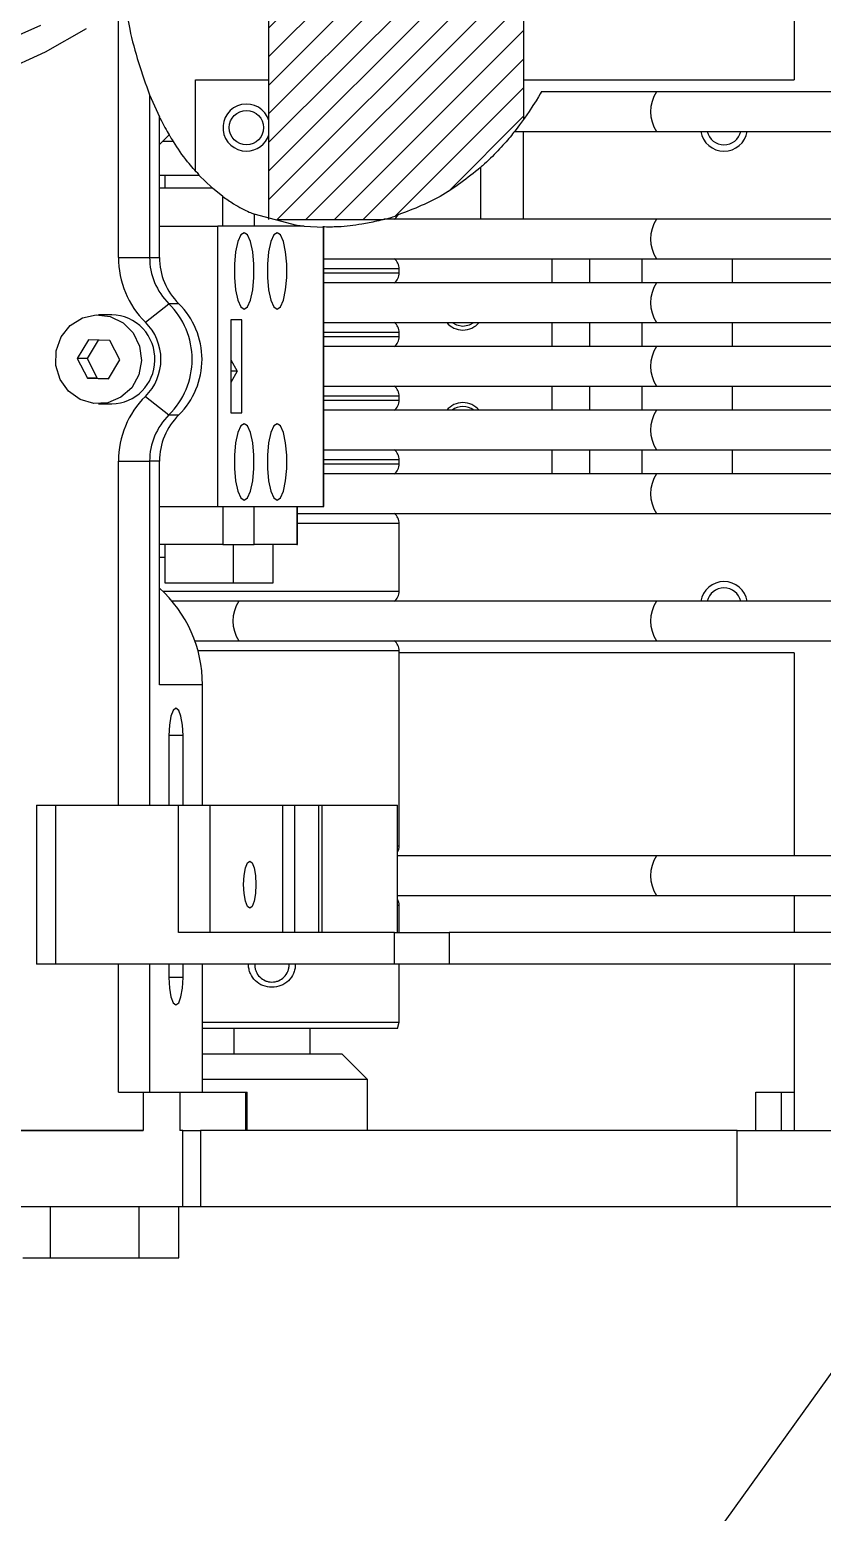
# Model space of a CAD drawing. Header units: millimetres. Extents: x 2 to 418, y 2 to 295.
# Drawn here: x 88.66 to 113.56, y 50.44 to 97.01 of the extents above; entities that cross this region are included whole.
import ezdxf

# ---------------------------------------------------------------- set-up
doc = ezdxf.new("R2010")
doc.units = ezdxf.units.MM
doc.dimstyles.new('SLDDIMSTYLE1', dxfattribs={"dimtxt": 0.18, "dimasz": 3.556, "dimexe": 0, "dimexo": 0.0625, "dimgap": 0, "dimtad": 0, "dimtih": 1, "dimtoh": 1, "dimdec": 0, "dimrnd": 1e-09, "dimzin": 0, "dimdsep": 46, "dimtxsty": 'Standard', "dimsah": 1, "dimcen": 0.09, "dimadec": 0, "dimazin": 0, "dimtfac": 3.556, "dimtdec": 0, "dimtofl": 0, "dimtmove": 0, "dimatfit": 3, "dimfxl": 1, "dimfrac": 2, "dimtolj": 1, "dimtzin": 0, "dimarcsym": 0})

msp = doc.modelspace()

# ---------------------------------------------------------------- hatches: boundary and pattern name
at = {"linetype": 'Continuous', "lineweight": 18}
h = msp.add_hatch(dxfattribs=at)
h.set_pattern_fill('ANSI31', scale=0.2, style=0)
edge = h.paths.add_edge_path(flags=0)
edge.add_spline(control_points=[(99.716, 91.037), (100.163, 91.151), (101.969, 91.792), (103.366, 93.063), (104.172, 94.191)], knot_values=[0.558327, 0.558327, 0.558327, 0.558327, 0.572718, 0.617959, 0.617959, 0.617959, 0.617959], weights=[1, 1, 1, 1, 1], degree=3, periodic=0)
edge.add_line((104.172, 94.191), (104.172, 107.837))
edge.add_line((104.172, 107.837), (103.672, 107.837))
edge.add_line((103.672, 107.837), (103.672, 105.837))
edge.add_line((103.672, 105.837), (102.672, 105.837))
edge.add_line((102.672, 105.837), (102.672, 107.837))
edge.add_line((102.672, 107.837), (101.572, 107.837))
edge.add_line((101.572, 107.837), (101.572, 109.037))
edge.add_line((101.572, 109.037), (100.972, 109.037))
edge.add_line((100.972, 109.037), (100.972, 112.237))
edge.add_line((100.972, 112.237), (100.019, 112.237))
edge.add_line((100.019, 112.237), (100.019, 109.037))
edge.add_line((100.019, 109.037), (98.772, 109.037))
edge.add_line((98.772, 109.037), (98.772, 107.837))
edge.add_line((98.772, 107.837), (97.672, 107.837))
edge.add_line((97.672, 107.837), (97.672, 105.837))
edge.add_line((97.672, 105.837), (96.672, 105.837))
edge.add_line((96.672, 105.837), (96.672, 107.837))
edge.add_line((96.672, 107.837), (96.172, 107.837))
edge.add_line((96.172, 107.837), (96.172, 91.052))
edge.add_spline(control_points=[(96.172, 91.052), (96.189, 91.047), (96.207, 91.042), (96.225, 91.037)], knot_values=[0.520366, 0.520366, 0.520366, 0.520366, 0.520967, 0.520967, 0.520967, 0.520967], weights=[1, 1, 1, 1], degree=3, periodic=0)
edge.add_line((96.225, 91.037), (99.716, 91.037))

# ---------------------------------------------------------------- linework, layer by layer
at = {"color": 7, "linetype": 'Continuous', "lineweight": 25}
for p, q in [((96.172, 91.052), (96.172, 107.837)), ((104.172, 107.837), (104.172, 94.191)), ((112.667, 101.817), (112.667, 95.437)), ((91.445, 89.86), (91.445, 97.726)), ((93.867, 92.582), (93.867, 95.437)), ((93.867, 95.437), (96.172, 95.437)), ((104.172, 95.437), (112.667, 95.437)), ((108.352, 95.057), (104.72, 95.057)), ((121.472, 95.057), (108.352, 95.057)), ((92.424, 94.964), (92.424, 89.86)), ((92.424, 94.964), (92.735, 94.275)), ((92.735, 89.86), (92.735, 94.275)), ((103.891, 93.817), (108.352, 93.817)), ((104.172, 91.057), (104.172, 93.817)), ((108.352, 93.817), (121.472, 93.817)), ((92.913, 92.437), (92.735, 92.437)), ((92.913, 92.037), (92.913, 92.437)), ((93.982, 92.437), (92.913, 92.437)), ((94.378, 92.061), (93.982, 92.437)), ((102.818, 92.684), (102.818, 91.057)), ((94.395, 92.037), (92.735, 92.037)), ((94.724, 91.773), (94.395, 92.037)), ((94.724, 90.837), (94.724, 91.773)), ((92.735, 90.837), (94.565, 90.837)), ((94.565, 82.037), (94.565, 90.837)), ((97.277, 90.837), (94.565, 90.837)), ((95.704, 91.219), (95.704, 90.837)), ((97.044, 90.864), (95.704, 91.219)), ((99.716, 91.037), (96.429, 91.037)), ((97.044, 90.837), (97.044, 90.864)), ((97.044, 90.864), (97.07, 90.86)), ((97.156, 90.854), (97.065, 90.862)), ((97.071, 90.837), (97.071, 90.861)), ((97.277, 90.837), (97.887, 90.806)), ((108.352, 91.057), (99.793, 91.057)), ((121.472, 91.057), (108.352, 91.057)), ((97.887, 82.037), (97.887, 90.806)), ((97.887, 90.806), (97.897, 90.806)), ((97.901, 82.037), (97.901, 90.806)), ((91.445, 89.86), (92.424, 89.86)), ((92.424, 89.86), (92.735, 89.86)), ((97.901, 89.817), (108.352, 89.817)), ((100.267, 89.375), (100.267, 89.498)), ((105.067, 89.057), (105.067, 89.817)), ((108.352, 89.817), (121.472, 89.817)), ((108.352, 89.057), (97.901, 89.057)), ((121.472, 89.057), (108.352, 89.057)), ((91.233, 88.059), (90.819, 88.059)), ((92.294, 87.823), (93.031, 88.405)), ((93.341, 88.405), (93.031, 88.405)), ((94.979, 87.897), (94.979, 84.977)), ((95.321, 87.897), (94.979, 87.897)), ((95.321, 84.977), (95.321, 87.897)), ((97.901, 87.817), (108.352, 87.817)), ((105.067, 87.057), (105.067, 87.817)), ((108.352, 87.817), (121.472, 87.817)), ((90.502, 87.269), (90.15, 86.679)), ((90.807, 87.26), (90.461, 86.679)), ((91.171, 87.249), (90.502, 87.269)), ((91.488, 86.639), (91.171, 87.249)), ((100.267, 87.375), (100.267, 87.498)), ((90.15, 86.679), (90.468, 86.07)), ((90.461, 86.679), (90.15, 86.679)), ((90.461, 86.679), (90.778, 86.07)), ((91.137, 86.049), (91.488, 86.639)), ((94.979, 86.645), (95.177, 86.29)), ((108.352, 87.057), (97.901, 87.057)), ((121.472, 87.057), (108.352, 87.057)), ((95.177, 86.29), (94.979, 86.29)), ((95.177, 86.29), (94.979, 85.935)), ((90.468, 86.07), (91.137, 86.049)), ((90.778, 86.07), (90.468, 86.07)), ((90.778, 86.07), (91.142, 86.058)), ((97.901, 85.817), (108.352, 85.817)), ((105.067, 85.057), (105.067, 85.817)), ((108.352, 85.817), (121.472, 85.817)), ((90.819, 85.259), (91.233, 85.259)), ((92.294, 85.495), (93.031, 84.913)), ((100.267, 85.375), (100.267, 85.498)), ((93.031, 84.913), (93.341, 84.913)), ((94.979, 84.977), (95.321, 84.977)), ((108.352, 85.057), (97.901, 85.057)), ((121.472, 85.057), (108.352, 85.057)), ((91.445, 83.458), (92.424, 83.458)), ((91.445, 72.657), (91.445, 83.458)), ((92.424, 83.458), (92.424, 72.657)), ((92.735, 83.458), (92.424, 83.458)), ((92.735, 76.437), (92.735, 83.458)), ((97.901, 83.817), (108.352, 83.817)), ((100.267, 83.375), (100.267, 83.498)), ((105.067, 83.057), (105.067, 83.817)), ((108.352, 83.817), (121.472, 83.817)), ((108.352, 83.057), (97.901, 83.057)), ((121.472, 83.057), (108.352, 83.057)), ((92.735, 82.037), (94.565, 82.037)), ((94.565, 82.037), (97.887, 82.037)), ((94.724, 82.037), (94.724, 80.837)), ((95.704, 80.837), (95.704, 82.037)), ((97.044, 82.037), (97.044, 80.837)), ((97.071, 80.837), (97.071, 82.037)), ((97.887, 82.037), (97.901, 82.037)), ((97.071, 81.817), (108.352, 81.817)), ((108.352, 81.817), (121.472, 81.817)), ((100.267, 79.375), (100.267, 81.498)), ((94.724, 80.837), (92.735, 80.837)), ((92.899, 80.837), (92.899, 79.637)), ((94.724, 80.837), (95.704, 80.837)), ((95.059, 79.637), (95.059, 80.837)), ((97.044, 80.837), (95.704, 80.837)), ((96.301, 79.637), (96.301, 80.837)), ((97.044, 80.837), (97.071, 80.837)), ((92.899, 80.437), (92.735, 80.437)), ((92.899, 79.637), (94.976, 79.637)), ((94.976, 79.637), (95.059, 79.637)), ((95.059, 79.637), (96.219, 79.637)), ((96.219, 79.637), (96.301, 79.637)), ((95.232, 79.057), (93.137, 79.057)), ((108.352, 79.057), (95.232, 79.057)), ((121.472, 79.057), (108.352, 79.057)), ((93.867, 77.817), (95.232, 77.817)), ((95.232, 77.817), (108.352, 77.817)), ((108.352, 77.817), (121.472, 77.817)), ((100.267, 71.375), (100.267, 77.498)), ((112.667, 77.437), (100.267, 77.437)), ((112.667, 77.437), (112.667, 71.057)), ((94.081, 76.437), (92.735, 76.437)), ((94.081, 72.657), (94.081, 76.437)), ((93.03, 74.837), (93.03, 72.657)), ((93.475, 72.657), (93.475, 74.837)), ((88.875, 72.657), (88.875, 67.657)), ((88.875, 72.657), (89.468, 72.657)), ((89.468, 72.657), (89.468, 67.657)), ((89.468, 72.657), (93.332, 72.657)), ((93.332, 68.657), (93.332, 72.657)), ((93.332, 72.657), (94.312, 72.657)), ((94.312, 72.657), (94.312, 68.657)), ((94.312, 72.657), (96.607, 72.657)), ((96.607, 68.657), (96.607, 72.657)), ((96.607, 72.657), (96.98, 72.657)), ((96.98, 72.657), (96.98, 68.657)), ((96.98, 72.657), (97.745, 72.657)), ((97.745, 68.657), (97.745, 72.657)), ((97.745, 72.657), (97.845, 72.657)), ((97.845, 68.657), (97.845, 72.657)), ((97.845, 72.657), (100.213, 72.657)), ((100.213, 68.657), (100.213, 72.657)), ((108.352, 71.057), (100.213, 71.057)), ((121.472, 71.057), (108.352, 71.057)), ((100.213, 69.817), (108.352, 69.817)), ((100.267, 68.657), (100.267, 69.498)), ((108.352, 69.817), (121.472, 69.817)), ((112.667, 69.817), (112.667, 68.657)), ((100.117, 68.657), (93.332, 68.657)), ((100.117, 67.657), (100.117, 68.657)), ((100.117, 68.657), (101.839, 68.657)), ((101.839, 68.657), (101.839, 67.657)), ((124.69, 68.657), (101.839, 68.657)), ((89.468, 67.657), (88.875, 67.657)), ((100.117, 67.657), (89.468, 67.657)), ((91.445, 63.637), (91.445, 67.657)), ((92.424, 67.657), (92.424, 63.637)), ((93.03, 67.657), (93.03, 67.237)), ((93.475, 67.237), (93.475, 67.657)), ((94.081, 63.637), (94.081, 67.657)), ((101.839, 67.657), (100.117, 67.657)), ((100.267, 65.837), (100.267, 67.657)), ((120.588, 67.657), (101.839, 67.657)), ((112.667, 67.657), (112.667, 62.437)), ((94.081, 65.837), (100.267, 65.837)), ((100.213, 65.637), (100.267, 65.837)), ((100.213, 65.637), (94.081, 65.637)), ((95.067, 65.637), (95.067, 64.837)), ((97.467, 64.837), (97.467, 65.637)), ((94.081, 64.837), (98.467, 64.837)), ((99.267, 64.037), (98.467, 64.837)), ((99.267, 64.037), (94.081, 64.037)), ((99.267, 62.437), (99.267, 64.037)), ((91.445, 63.637), (92.217, 63.637)), ((92.217, 63.637), (92.217, 62.437)), ((92.217, 63.637), (93.377, 63.637)), ((93.377, 63.637), (93.377, 62.437)), ((93.377, 63.637), (95.447, 63.637)), ((95.447, 62.437), (95.447, 63.637)), ((95.447, 63.637), (95.488, 63.637)), ((95.488, 62.437), (95.488, 63.637)), ((111.467, 62.437), (111.467, 63.637)), ((111.467, 63.637), (112.267, 63.637)), ((112.267, 63.637), (112.267, 62.437)), ((112.267, 63.637), (112.667, 63.637)), ((112.667, 63.637), (112.667, 62.437)), ((92.217, 62.437), (87.982, 62.437)), ((88.354, 62.437), (92.217, 62.437)), ((93.467, 62.437), (93.377, 62.437)), ((93.467, 60.037), (93.467, 62.437)), ((93.467, 62.437), (94.019, 62.437)), ((94.019, 62.437), (94.019, 60.037)), ((110.877, 62.437), (94.019, 62.437)), ((110.877, 60.037), (110.877, 62.437)), ((110.877, 62.437), (117.501, 62.437)), ((93.467, 60.037), (87.982, 60.037)), ((89.3, 60.037), (89.3, 58.437)), ((92.1, 58.437), (92.1, 60.037)), ((93.342, 58.437), (93.342, 60.037)), ((94.019, 60.037), (93.467, 60.037)), ((110.877, 60.037), (94.019, 60.037)), ((117.501, 60.037), (110.877, 60.037)), ((88.437, 58.437), (89.3, 58.437)), ((89.3, 58.437), (92.088, 58.437)), ((92.088, 58.437), (93.331, 58.437)), ((92.088, 58.437), (92.1, 58.437)), ((93.331, 58.437), (93.342, 58.437))]:
    msp.add_line(p, q, dxfattribs=at)
at = {"color": 8, "linetype": 'Continuous', "lineweight": 25}
for p, q in [((93.17, 93.498), (92.839, 93.498)), ((100.267, 89.498), (97.901, 89.498)), ((106.239, 89.817), (106.239, 89.057)), ((107.895, 89.057), (107.895, 89.817)), ((110.724, 89.817), (110.724, 89.057)), ((97.901, 89.375), (100.267, 89.375)), ((106.239, 87.817), (106.239, 87.057)), ((107.895, 87.057), (107.895, 87.817)), ((110.724, 87.817), (110.724, 87.057)), ((100.267, 87.498), (97.901, 87.498)), ((97.901, 87.375), (100.267, 87.375)), ((106.239, 85.817), (106.239, 85.057)), ((107.895, 85.057), (107.895, 85.817)), ((110.724, 85.817), (110.724, 85.057)), ((100.267, 85.498), (97.901, 85.498)), ((97.901, 85.375), (100.267, 85.375)), ((100.267, 83.498), (97.901, 83.498)), ((97.901, 83.375), (100.267, 83.375)), ((106.239, 83.817), (106.239, 83.057)), ((107.895, 83.057), (107.895, 83.817)), ((110.724, 83.817), (110.724, 83.057)), ((100.267, 81.498), (97.071, 81.498)), ((92.839, 79.375), (100.267, 79.375)), ((100.267, 77.498), (93.942, 77.498)), ((93.475, 74.837), (93.03, 74.837)), ((100.213, 71.375), (100.267, 71.375)), ((100.267, 69.498), (100.213, 69.498)), ((93.475, 67.237), (93.03, 67.237))]:
    msp.add_line(p, q, dxfattribs=at)
at = {"color": 7, "linetype": 'Continuous', "lineweight": 25, "flags": 128}
for points in [[(90.436, 97.043), (89.146, 96.311), (87.776, 95.681), (86.338, 95.157), (84.843, 94.744), (83.303, 94.444), (81.731, 94.26), (80.139, 94.194), (78.541, 94.246), (76.948, 94.415), (75.375, 94.702), (73.833, 95.102), (72.335, 95.613), (70.894, 96.231), (69.52, 96.95), (68.225, 97.765)], [(89.001, 97.146), (87.625, 96.538), (86.183, 96.036), (84.687, 95.643), (83.149, 95.364), (81.581, 95.2), (79.996, 95.152), (78.406, 95.222), (76.823, 95.408), (75.261, 95.708), (73.733, 96.122), (72.249, 96.644), (70.823, 97.272)], [(104.72, 95.049), (104.723, 95.054), (104.694, 95.002), (104.638, 94.907), (104.563, 94.782), (104.467, 94.628), (104.346, 94.443), (104.202, 94.233), (104.047, 94.02), (103.941, 93.881), (103.897, 93.824), (103.891, 93.817), (103.891, 93.817)], [(92.735, 93.403), (92.758, 93.423), (93.042, 93.708)], [(95.394, 90.637), (95.287, 90.564), (95.194, 90.356), (95.125, 90.037), (95.088, 89.645), (95.088, 89.228), (95.125, 88.837), (95.194, 88.517), (95.287, 88.309), (95.394, 88.237), (95.5, 88.309), (95.593, 88.517), (95.663, 88.837), (95.699, 89.228), (95.699, 89.645), (95.663, 90.037), (95.593, 90.356), (95.5, 90.564), (95.394, 90.637)], [(96.429, 90.637), (96.323, 90.564), (96.229, 90.356), (96.16, 90.037), (96.123, 89.645), (96.123, 89.228), (96.16, 88.837), (96.229, 88.517), (96.323, 88.309), (96.429, 88.237), (96.535, 88.309), (96.628, 88.517), (96.698, 88.837), (96.735, 89.228), (96.735, 89.645), (96.698, 90.037), (96.628, 90.356), (96.535, 90.564), (96.429, 90.637)], [(92.171, 86.618), (92.085, 86.166), (91.862, 85.767), (91.525, 85.465), (91.113, 85.292), (90.668, 85.268), (90.24, 85.394), (89.875, 85.657), (89.612, 86.029), (89.479, 86.469), (89.492, 86.93), (89.649, 87.361), (89.933, 87.717), (90.313, 87.957), (90.747, 88.057), (91.19, 88.006), (91.592, 87.808), (91.91, 87.486), (92.111, 87.075), (92.171, 86.618)], [(101.928, 87.817), (102.06, 87.738), (102.267, 87.697)], [(102.267, 87.697), (102.474, 87.738), (102.606, 87.817)], [(95.394, 84.637), (95.287, 84.564), (95.194, 84.356), (95.125, 84.037), (95.088, 83.645), (95.088, 83.228), (95.125, 82.837), (95.194, 82.517), (95.287, 82.309), (95.394, 82.237), (95.5, 82.309), (95.593, 82.517), (95.663, 82.837), (95.699, 83.228), (95.699, 83.645), (95.663, 84.037), (95.593, 84.356), (95.5, 84.564), (95.394, 84.637)], [(96.429, 84.637), (96.323, 84.564), (96.229, 84.356), (96.16, 84.037), (96.123, 83.645), (96.123, 83.228), (96.16, 82.837), (96.229, 82.517), (96.323, 82.309), (96.429, 82.237), (96.535, 82.309), (96.628, 82.517), (96.698, 82.837), (96.735, 83.228), (96.735, 83.645), (96.698, 84.037), (96.628, 84.356), (96.535, 84.564), (96.429, 84.637)], [(93.475, 74.837), (93.458, 75.166), (93.41, 75.445), (93.338, 75.631), (93.253, 75.697), (93.168, 75.631), (93.095, 75.445), (93.047, 75.166), (93.03, 74.837)], [(95.761, 70.157), (95.747, 69.874), (95.705, 69.633), (95.643, 69.473), (95.57, 69.417), (95.496, 69.473), (95.434, 69.633), (95.393, 69.874), (95.378, 70.157), (95.393, 70.44), (95.434, 70.68), (95.496, 70.84), (95.57, 70.897), (95.643, 70.84), (95.705, 70.68), (95.747, 70.44), (95.761, 70.157)], [(93.03, 67.237), (93.047, 66.908), (93.095, 66.629), (93.168, 66.442), (93.253, 66.377), (93.338, 66.442), (93.41, 66.629), (93.458, 66.908), (93.475, 67.237)]]:
    msp.add_lwpolyline(points, dxfattribs=at)
at = {"color": 7, "linetype": 'Continuous', "lineweight": 25}
msp.add_circle((95.467, 93.937), 0.54, dxfattribs=at)
at = {"color": 8, "linetype": 'Continuous', "lineweight": 25}
for centre in [(109.251, 94.437), (109.251, 90.437), (109.251, 88.437), (109.251, 86.437), (109.251, 84.437), (109.251, 82.437), (96.131, 78.437), (109.251, 78.437), (109.251, 70.437)]:
    msp.add_arc(centre, 1.092, 145.4168, 214.5832, dxfattribs=at)
at = {"color": 7, "linetype": 'Continuous', "lineweight": 25}
for centre, radius, start, end in [((95.467, 93.937), 0.74, 17.6941, 270), ((95.467, 93.937), 0.74, 270, 342.3059), ((110.467, 93.937), 0.74, 189.3324, 270), ((110.467, 93.937), 0.54, 192.8396, 270), ((110.467, 93.937), 0.74, 270, 350.6676), ((110.467, 93.937), 0.54, 270, 347.1604), ((99.867, 91.375), 0.4, 307.2747, 331.0771), ((94.291, 89.851), 2.847, 179.8194, 225.4312), ((94.458, 89.854), 2.033, 179.8194, 225.4312), ((94.768, 89.854), 2.033, 179.8194, 225.4312), ((99.867, 89.498), 0.4, 0, 52.7253), ((99.867, 89.375), 0.4, 307.2747, 0), ((91.207, 86.68), 1.379, 357.424, 88.9092), ((91.305, 86.659), 2.455, 314.6742, 45.3258), ((91.615, 86.659), 2.455, 314.6742, 45.3258), ((91.143, 86.659), 1.637, 314.6742, 45.3258), ((99.867, 87.498), 0.4, 0, 52.7253), ((102.267, 88.237), 0.66, 219.5212, 320.4788), ((99.867, 87.375), 0.4, 307.2747, 0), ((91.214, 86.631), 1.372, 270.8261, 359.4773), ((99.867, 85.498), 0.4, 0, 52.7253), ((94.291, 83.467), 2.847, 134.5688, 180.1806), ((99.867, 85.375), 0.4, 307.2747, 0), ((102.267, 84.637), 0.66, 39.5212, 140.4788), ((94.458, 83.464), 2.033, 134.5688, 180.1806), ((94.768, 83.464), 2.033, 134.5688, 180.1806), ((102.267, 84.637), 0.54, 51.0576, 128.9424), ((99.867, 83.498), 0.4, 0, 52.7253), ((99.867, 83.375), 0.4, 307.2747, 0), ((99.867, 81.498), 0.4, 0, 52.7253), ((110.467, 78.937), 0.74, 9.3324, 170.6676), ((90.032, 76.456), 4.049, 359.7243, 48.1187), ((99.867, 79.375), 0.4, 307.2747, 0), ((110.467, 78.937), 0.54, 12.8396, 167.1604), ((99.867, 77.498), 0.4, 0, 52.7253), ((99.867, 71.375), 0.4, 329.8621, 0), ((99.867, 69.498), 0.4, 0, 30.1379)]:
    msp.add_arc(centre, radius, start, end, dxfattribs=at)
for points, knots in [([(91.659, 97.864), (91.701, 97.584), (91.851, 96.584), (92.184, 95.642), (92.424, 94.964)], [0, 0, 0, 0, 0.280291, 1, 1, 1, 1]), ([(92.748, 94.251), (92.752, 94.243), (92.861, 94.004), (92.953, 93.853), (93.042, 93.708)], [0, 0, 0, 0, 0.033464, 1, 1, 1, 1]), ([(93.041, 93.709), (93.042, 93.708), (93.058, 93.68), (93.107, 93.598), (93.158, 93.517), (93.17, 93.498)], [0, 0, 0, 0, 0.038954, 0.774, 1, 1, 1, 1]), ([(103.893, 93.826), (103.848, 93.768), (103.725, 93.606), (103.37, 93.206), (103.038, 92.879), (102.838, 92.702), (102.818, 92.684)], [0, 0, 0, 0, 0.210375, 0.578328, 0.956392, 1, 1, 1, 1]), ([(93.984, 92.451), (93.858, 92.586), (93.545, 92.921), (93.31, 93.282), (93.17, 93.498)], [0, 0, 0, 0, 0.4010994, 1, 1, 1, 1]), ([(102.818, 92.684), (102.411, 92.358), (101.604, 91.712), (100.637, 91.35), (100.158, 91.17)], [0, 0, 0, 0, 0.504777, 1, 1, 1, 1]), ([(94.724, 91.773), (94.835, 91.695), (95.034, 91.556), (95.332, 91.389), (95.558, 91.281), (95.667, 91.235), (95.699, 91.222), (95.704, 91.219)], [0, 0, 0, 0, 0.293827, 0.524, 0.75523, 0.959784, 1, 1, 1, 1]), ([(99.793, 91.057), (99.791, 91.056), (99.786, 91.055), (99.747, 91.045), (99.67, 91.025), (99.452, 90.972), (98.996, 90.882), (98.429, 90.81), (98.023, 90.814), (97.861, 90.816)], [0, 0, 0, 0, 0.029297, 0.058563, 0.097418, 0.169484, 0.392693, 0.758649, 1, 1, 1, 1]), ([(99.745, 91.044), (99.752, 91.046), (99.912, 91.086), (100.102, 91.147), (100.266, 91.199), (100.216, 91.183), (100.215, 91.183)], [0, 0, 0, 0, 0.017493, 0.416025, 0.989097, 1, 1, 1, 1]), ([(96.267, 66.931), (96.171, 66.942), (95.98, 66.963), (95.737, 67.125), (95.599, 67.32), (95.545, 67.497), (95.529, 67.597), (95.535, 67.65), (95.536, 67.657)], [0, 0, 0, 0, 0.2496555, 0.4966926, 0.7400619, 0.861524, 0.9820781, 1, 1, 1, 1]), ([(95.729, 67.657), (95.728, 67.65), (95.724, 67.608), (95.735, 67.53), (95.775, 67.395), (95.875, 67.245), (96.025, 67.145), (96.161, 67.103), (96.232, 67.099), (96.267, 67.097)], [0, 0, 0, 0, 0.023546, 0.145393, 0.267886, 0.511541, 0.755327, 0.877936, 1, 1, 1, 1]), ([(96.998, 67.657), (96.998, 67.65), (97.004, 67.597), (96.989, 67.497), (96.935, 67.32), (96.797, 67.125), (96.554, 66.963), (96.363, 66.942), (96.267, 66.931)], [0, 0, 0, 0, 0.017794, 0.138448, 0.259845, 0.503293, 0.750332, 1, 1, 1, 1]), ([(96.267, 67.097), (96.302, 67.099), (96.373, 67.103), (96.509, 67.146), (96.659, 67.245), (96.759, 67.395), (96.799, 67.53), (96.81, 67.608), (96.806, 67.65), (96.805, 67.657)], [0, 0, 0, 0, 0.122166, 0.244685, 0.488473, 0.732207, 0.854636, 0.976583, 1, 1, 1, 1])]:
    msp.add_open_spline(points, degree=3, knots=knots, dxfattribs=at)

# ---------------------------------------------------------------- leaders
at = {"color": 7, "linetype": 'Continuous', "lineweight": 0}
msp.add_leader([(121.307, 65.222), (106.741, 44.933)], dimstyle='SLDDIMSTYLE1', dxfattribs=at)

doc.saveas('drawing.dxf')
